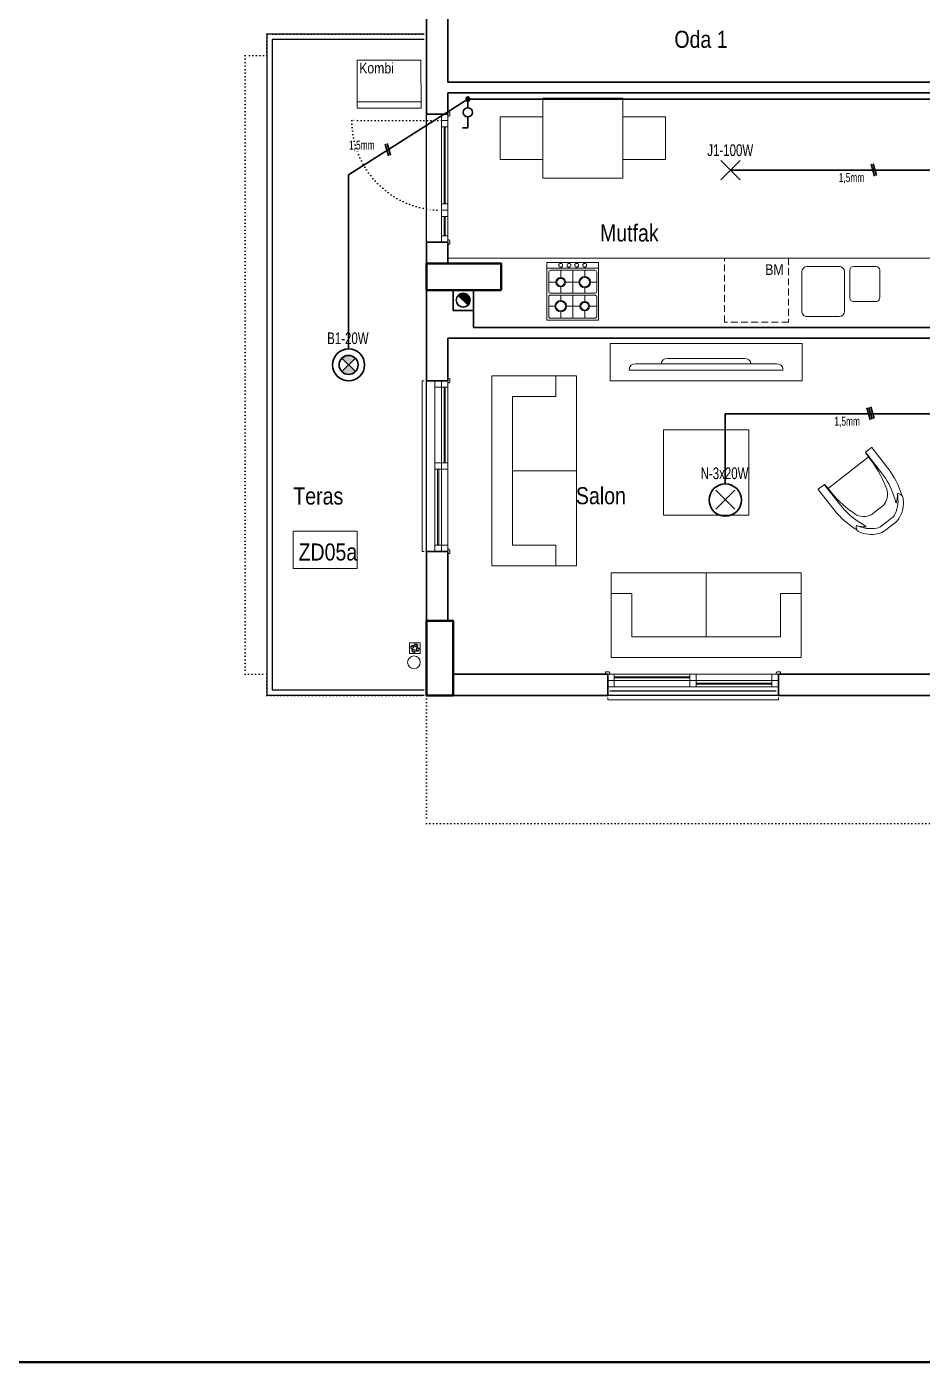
# Model space of a CAD drawing. Header units: millimetres. Extents: x 1852829 to 1882754, y -270850 to -231658.
# Drawn here: x 1856948 to 1857788, y -249346 to -248094 of the extents above; entities that cross this region are included whole.
import ezdxf
from ezdxf.enums import TextEntityAlignment as Align

# ---------------------------------------------------------------- set-up
doc = ezdxf.new("R2010")
doc.units = ezdxf.units.MM
for name, pattern in [('CONTINOUS', [0]), ('CONTINU', [0]), ('DASHED', [0.75, 0.5, -0.25]), ('izdüşüm arka', [3.174999999999999, 0, -3.174999999999999]), ('izdüşüm ön', [9.524999999999999, 6.35, -3.175])]:
    doc.linetypes.add(name, pattern=pattern)
for name, color, linetype, lineweight in [('a_ba', 6, 'Continuous', 50), ('a_doğrama', 251, 'Continuous', 20), ('a_duvar', 251, 'Continuous', 35), ('a_görünüş', 32, 'Continuous', 25), ('a_görünüş_ince', 8, 'Continuous', 20), ('a_izdüşüm_arka', 251, 'izdüşüm arka', 30), ('a_izdüşüm_ön', 6, 'izdüşüm ön', 9), ('a_not_mahal', 253, 'Continuous', 5), ('a_tefriş', 8, 'Continuous', 20), ('a_çerçeve_line', 7, 'Continuous', 50), ('Aydınlatma', 4, 'CONTINOUS', 35), ('Aydınlatma_', 3, 'Continuous', 40), ('m_yib', 65, 'Continuous', 20), ('Priz', 6, 'CONTINOUS', 40), ('Topraklama', 3, 'DASHED', 40)]:
    doc.layers.add(name, color=color, linetype=linetype, lineweight=lineweight)
doc.layers.add('a_m2_taks', color=147, linetype='Continuous', plot=False)
doc.styles.add('Grupcad', font='arial.ttf', dxfattribs={"width": 0.7})
doc.styles.add('OL', font='tsimplex.shx', dxfattribs={"width": 0.8, "height": 12})
doc.styles.get("Standard").update_dxf_attribs({"font": 'ARIALN.TTF'})

# ---------------------------------------------------------------- blocks, each defined once
blk = doc.blocks.new('160p')
at = {"layer": 'a_doğrama', "color": 251}
for points in [[(-5.999925318639725, -6), (-5.999925318639725, 0), (-11.99992531863973, 0), (-11.99992531863973, -6)], [(7.46813602745533e-05, -6), (7.46813602745533e-05, 0), (-5.999925318639725, 0), (-5.999925318639725, -6)], [(-5.999925318639725, -83), (-5.999925318639725, -77), (-11.99992531863973, -77), (-11.99992531863973, -83)], [(7.46813602745533e-05, -83), (7.46813602745533e-05, -77), (-5.999925318639725, -77), (-5.999925318639725, -83)], [(-5.999925318639725, -160), (-5.999925318639725, -154), (-11.99992531863973, -154), (-11.99992531863973, -160)], [(7.46813602745533e-05, -160), (7.46813602745533e-05, -154), (-5.999925318639725, -154), (-5.999925318639725, -160)]]:
    blk.add_lwpolyline(points, close=True, dxfattribs=at)
for points in [[(2.000037341145799, -1.000074680894613), (2.00014936318621, 1.999925318174064), (0.0001493635354563594, 1.999999999068677), (0, -1.999999998137355), (1.000000001280569, -2.000037338584661), (2.000037341145799, -1.000074680894613)], [(-9.499925318639725, -6), (-9.499925318639725, -77)], [(-8.499925318639725, -6), (-8.499925318639725, -77)], [(-3.499925318639725, -83), (-3.499925318639725, -154)], [(-2.499925318639725, -83), (-2.499925318639725, -154)], [(2.000037341145799, -158.9999253191054), (2.00014936318621, -161.9999253181741), (0.0001493635354563594, -161.9999999990687), (0, -158.0000000018626), (1.000000001280569, -157.9999626614153), (2.000037341145799, -158.9999253191054)]]:
    blk.add_lwpolyline(points, dxfattribs=at)
at = {"layer": 'a_görünüş_ince', "color": 251}
for points in [[(-21.99992531829048, -160), (-23.99992531829048, -160), (-23.99992531805765, 0), (-21.99992531805765, 0)], [(-11.99992531863973, -77), (-11.99992531863973, -6)], [(-5.999925318639725, -77), (-5.999925318639725, -6)], [(-5.999925318639725, -77), (-5.999925318639725, -6)], [(7.46813602745533e-05, -77), (7.46813602745533e-05, -6)], [(-11.99992531863973, -154), (-11.99992531863973, -83)], [(-5.999925318639725, -154), (-5.999925318639725, -83)], [(-5.999925318639725, -154), (-5.999925318639725, -83)], [(7.46813602745533e-05, -154), (7.46813602745533e-05, -83)]]:
    blk.add_lwpolyline(points, dxfattribs=at)
blk = doc.blocks.new('kapı_120_c_blok')
at = {"layer": 'a_doğrama', "color": 251}
for points in [[(-1.999962659552693, 118.9999315539026), (-2.000074681593105, 121.9999315529712), (-7.468205876648426e-05, 122.0000062338659), (7.468159310519695e-05, 118.0000062366598), (-0.9999253198038787, 117.9999688962125), (-1.999962659552693, 118.9999315539026)], [(2.5, 113.9999937647372), (2.5, 95.99999376473716)], [(3.5, 113.9999937647372), (3.5, 95.99999376473716)], [(2.5, 83.99999376473716), (2.5, 11.99999376473716)], [(3.5, 83.99999376473716), (3.5, 11.99999376473716)], [(-1.999962659552693, 1.00006844609743), (-2.000074681593105, -1.999931552971248), (-7.468205876648426e-05, -2.000006233865861), (7.468159310519695e-05, 1.999993763340171), (-0.9999253198038787, 2.000031103787478), (-1.999962659552693, 1.00006844609743)]]:
    blk.add_lwpolyline(points, dxfattribs=at)
for points in [[(0, 113.9999937647372), (6, 113.9999937647372), (6, 119.9999937647372), (0, 119.9999937647372)], [(0, 89.99999376473716), (6, 89.99999376473716), (6, 95.99999376473716), (0, 95.99999376473716)], [(0, 83.99999376473716), (6, 83.99999376473716), (6, 89.99999376473716), (0, 89.99999376473716)], [(0, 5.999993764737155), (6, 5.999993764737155), (6, 11.99999376473716), (0, 11.99999376473716)], [(0, -6.235262844711542e-06), (6, -6.235262844711542e-06), (6, 5.999993764737155), (0, 5.999993764737155)]]:
    blk.add_lwpolyline(points, close=True, dxfattribs=at)
at = {"layer": 'a_görünüş_ince', "color": 251}
for points in [[(0, 113.9999937647372), (0, 95.99999376473716)], [(6, 113.9999937647372), (6, 95.99999376473716)], [(0, 83.99999376473716), (0, 11.99999376473716)], [(6, 83.99999376473716), (6, 11.99999376473716)]]:
    blk.add_lwpolyline(points, dxfattribs=at)
at = {"layer": 'a_izdüşüm_arka', "color": 251}
blk.add_lwpolyline([(6, 5.999993764737155), (90, 5.999993764737155)], dxfattribs=at)
blk.add_arc((6, 5.999993764737155), 84, 0, 90, dxfattribs=at)
blk = doc.blocks.new('baca_müstakil')
at = {"layer": 'a_duvar'}
h = blk.add_hatch(color=256, dxfattribs=at)
h.dxf.hatch_style = 1
h.paths.add_polyline_path([(4.903805922287575, -4.903805922287575, 0.198912367379658), (3, -9.5, 0.6681786379192994), (14.09619407771242, -14.09619407771242)])
blk.add_line((4.903805922287575, -4.903805922287575), (14.09619407771242, -14.09619407771242), dxfattribs=at)
blk.add_lwpolyline([(0, -19), (19, -19), (19, 0), (0, 0)], close=True, dxfattribs=at)
blk.add_circle((9.5, -9.5), 6.5, dxfattribs=at)
blk = doc.blocks.new('tefriş_koltuk_202x90')
at = {"layer": 'a_tefriş'}
for p, q in [((0, -90), (0, -22)), ((-79, -68), (-101, -68)), ((79, -68), (101, -68))]:
    blk.add_line(p, q, dxfattribs=at)
for points in [[(101, -90), (101, 0), (-101, 0), (-101, -90), (101, -90)], [(79, -68), (79, -22), (-79, -22), (-79, -68)]]:
    blk.add_lwpolyline(points, dxfattribs=at)
blk = doc.blocks.new('tefirş_tv')
at = {"layer": 'a_tefriş'}
for points in [[(35, 10), (35, 10, 0.4142135623730951), (30, 15), (-30, 15, 0.4142135623730951), (-35, 10), (-35, 10)], [(60, 4), (60, 5, 0.4142135623730951), (55, 10), (-55, 10, 0.4142135623730951), (-60, 5), (-60, 4)]]:
    blk.add_lwpolyline(points, format="xyb", close=True, dxfattribs=at)
blk = doc.blocks.new('berjer')
at = {"layer": 'a_tefriş'}
for p, q in [((-45.11935203615576, 45.11935203522444), (-49.45061107352376, 40.78809299878776)), ((-41.38582823146135, 41.38582823053002), (-45.71708726882935, 37.05456919409335)), ((-45.11935203615576, 45.11935203522444), (-40.78809299878776, 49.45061107352376)), ((-41.38582823146135, 41.38582823053002), (-37.05456919409335, 45.71708726882935)), ((-31.33129615616053, 31.33129615616053), (-35.81989120971411, 26.84270110167563)), ((-31.33129615616053, 31.33129615616053), (-26.84270110260695, 35.81989120971411)), ((21.03066797554493, 13.63476462848485), (3.635116833262146, 31.03031577169895)), ((26.14163578953594, 19.02857515588403), (8.839422742836177, 36.23462168127298)), ((0, 0), (16.64469332713634, 16.64469332620502)), ((26.14163579046726, 18.74573244340718), (20.9831872722134, 13.58728392515332)), ((0, 0), (-16.64469332620502, -16.64469332713634)), ((-19.02857515681535, -26.14163579046726), (-36.23462168127298, -8.8394227437675)), ((-13.63476462941617, -21.03066797554493), (-31.03031577169895, -3.635116834193468)), ((-18.74573244340718, -26.14163579046726), (-13.58728392515332, -20.9831872722134))]:
    blk.add_line(p, q, dxfattribs=at)
for centre, radius, start, end in [((-29.84692268818617, 38.50944076292217), 15.47315144086772, 107.9155990487043, 135), ((-24.95190078299493, 27.68061684630811), 27.31490963461683, 71.2857810383373, 110.6992657101921), ((-19.18481034040451, 48.93780612945557), 5.501489104969204, 350.3155593719413, 56.99355132943278), ((-44.88707561977208, -17.49187668226659), 75.98074264370517, 45, 66.6891349402459), ((-38.50944076292217, 29.84692268818617), 15.47315144086772, 135, 162.0844010082246), ((-29.84692268818617, 38.50944076292217), 10.19315144086772, 107.9155990487043, 135), ((-23.6740696830675, 18.49804666079581), 31.13435292817492, 71.43542045174232, 107.3961134573846), ((-17.49361036531627, 23.20644046738744), 15.88526816016115, 57.41122510723135, 117.4935829310175), ((-18.62384833302349, 23.89296862110496), 24.60455590835769, 78.60271917646246, 99.58190532737154), ((18.90258335880935, 123.073942091316), 85.70503700180817, 240.9453993008818, 245.5445182520784), ((-45.67820542864501, -18.4504573456943), 69.85807512918048, 45.09711326862043, 65.38238985746013), ((-27.43458522111177, 24.75531058944762), 27.61471703749474, 159.0996063976023, 198.2964325101138), ((-18.22753540705889, 23.46706273034215), 31.45459763238073, 162.3913813611114, 198.1670355798636), ((-38.50944076292217, 29.84692268818617), 10.19315144086772, 135, 162.0844010082246), ((-30.01321318093687, 21.03602307289839), 8.211882820313201, 134.8943375551924, 152.5064170659033), ((-21.03602307382971, 30.01321318093687), 8.211882820313201, 117.4935829310175, 135.1056624353747), ((-53.89537511952221, -49.32772510591894), 96.96992796154555, 43.3320110913487, 62.3787438084131), ((-49.03964123874903, 19.08297523111105), 5.501489104969204, 213.0064486890213, 279.6844406303027), ((17.49187668226659, 44.88707561977208), 75.98074264370517, 203.7042343870346, 225), ((-23.38895947765559, 18.29916406795382), 25.15668896123466, 169.8799947503615, 190.6270425549495), ((-123.073942091316, -18.90258335880935), 85.70503700186869, 24.45548175951596, 29.054600636276), ((18.4504573456943, 45.67820542864501), 69.85807512918048, 204.6176101397614, 224.9028867408125), ((-23.20644046738744, 17.49361036531627), 15.88526816016115, 152.5064170659033, 212.5887748835562), ((16.36185061372817, 16.92753603868186), 0.4, 315, 46.03658046117663), ((110.8474203646183, 118.5488440915942), 138.3603392181288, 227.0869290071156, 229.3483828305995), ((20.84176591504365, 13.72870528139174), 0.2, 229.3483828305995, 315), ((26.00021443329751, 18.88715380057693), 0.2, 315, 45), ((49.32772510591894, 53.89537511952221), 96.96992796158423, 207.6212561915869, 226.6679889086513), ((-16.92753603961319, -16.36185061372817), 0.4, 223.9634194774339, 315), ((-118.5488440915942, -110.8474203646183), 138.3603392181288, 40.65161717880635, 42.91307104490297), ((-13.72870528232306, -20.84176591597497), 0.2, 315, 40.65161717880635), ((-18.88715380057693, -26.00021443329751), 0.2, 225, 315)]:
    blk.add_arc(centre, radius, start, end, dxfattribs=at)
blk = doc.blocks.new('A$C2A0A03CE')
at = {"layer": 'a_tefriş'}
for p, q in [((-54.00000000000728, -24.29999999981374), (-53.99999999999272, 24.29999999982829)), ((-53.99999999999272, 24.29999999982829), (7.275957614183426e-12, 24.29999999982829)), ((-48.5999999996202, 24.29999999982829), (-48.5999999996202, -24.29999999981374)), ((-46.79999999982101, 20.70000000018626), (-46.79999999980646, -20.70000000018626)), ((-27.00000000000728, 22.50000000001455), (-44.99999999999272, 22.50000000001455)), ((-35.54999999980646, 22.5), (-35.54999999982101, 15.74999999998545)), ((-25.19999999924767, -20.70000000017171), (-25.19999999924767, 20.70000000018626)), ((-23.39999999943393, -20.70000000018626), (-23.39999999944848, 20.70000000018626)), ((-21.5999999996202, 22.5), (-3.599999999634747, 22.5)), ((-13.04999999980646, 22.50000000001455), (-13.04999999980646, 14.84999999962747)), ((-1.79999999980646, 20.70000000018626), (-1.79999999980646, -20.70000000017171)), ((-7.275957614183426e-12, -24.29999999982829), (7.275957614183426e-12, 24.29999999982829)), ((-40.04999999979191, 11.25000000001455), (-46.79999999980646, 11.25)), ((-25.19999999924767, 0), (-46.79999999980646, 0)), ((-35.54999999980646, 6.75), (-35.54999999980646, -7.650000000372529)), ((-25.19999999923311, 11.25000000001455), (-31.04999999980646, 11.25000000001455)), ((-16.64999999943393, 11.25), (-23.39999999943393, 11.25000000001455)), ((-1.79999999980646, 0), (-23.39999999943393, 0)), ((-13.04999999980646, 7.650000000372529), (-13.04999999980646, -6.75)), ((-1.79999999980646, 11.25), (-9.449999999247666, 11.25000000001455)), ((-39.14999999943393, -11.24999999998545), (-46.79999999980646, -11.25)), ((-25.19999999924767, -11.25), (-31.94999999926222, -11.25)), ((-17.54999999980646, -11.25000000001455), (-23.39999999943393, -11.25)), ((-1.79999999980646, -11.25), (-8.54999999980646, -11.25)), ((-54.00000000000728, -24.29999999981374), (-7.275957614183426e-12, -24.29999999982829)), ((-44.99999999999272, -22.49999999998545), (-26.99999999999272, -22.49999999998545)), ((-35.54999999980646, -14.85000000055879), (-35.54999999982101, -22.49999999998545)), ((-3.599999999620195, -22.49999999998545), (-21.5999999996202, -22.5)), ((-13.04999999980646, -15.74999999998545), (-13.04999999980646, -22.5))]:
    blk.add_line(p, q, dxfattribs=at)
for centre, radius in [((-51.39153562881256, 11.25), 1.8), ((-35.55000000003929, 11.25000000001455), 5.399999999999999), ((-35.55000000003929, 11.25000000001455), 4.5), ((-13.05000000003929, 11.25), 4.5), ((-13.05000000003929, 11.25), 3.600000000000001), ((-51.39153562881256, 3.745324387215078), 1.8), ((-51.39153562881256, -3.533333812825731), 1.8), ((-51.39153562882711, -11.25000000001455), 1.8), ((-35.55000000002474, -11.24999999998545), 4.5), ((-35.55000000002474, -11.24999999998545), 3.600000000000001), ((-13.05000000005384, -11.25000000001455), 5.399999999999999), ((-13.05000000005384, -11.25000000001455), 4.5)]:
    blk.add_circle(centre, radius, dxfattribs=at)
for centre, radius, start, end in [((-45.00000000024011, 20.70000000018626), 1.799999999999642, 90, 180), ((-27.00000000022555, 20.70000000020082), 1.799999999999727, 0, 90), ((-21.59999999986758, 20.70000000017171), 1.799999999999727, 90, 180), ((-3.599999999853026, 20.70000000018626), 1.799999999999756, 0, 90), ((-45.00000000022555, -20.70000000018626), 1.799999999999727, 180, 270), ((-27.000000000211, -20.70000000017171), 1.799999999999613, 270, 0), ((-21.59999999985303, -20.70000000018626), 1.799999999999613, 180, 270), ((-3.599999999838474, -20.70000000018626), 1.799999999999727, 270, 0)]:
    blk.add_arc(centre, radius, start, end, dxfattribs=at)
blk = doc.blocks.new('tefriş_süzgeç')
at = {"layer": 'a_tefriş'}
for p, q in [((4.999999999767168, 0), (-4.999999999767168, 0)), ((-4.999999999767168, 0), (-5.00000000023283, -9.999999999068676)), ((4.999999999767168, -9.999999999068676), (4.999999999767168, 0)), ((-5.00000000023283, -9.999999999068676), (4.999999999767168, -9.999999999068676)), ((-3.624374986393377, -5.061997667886316), (-4.124374985927715, -5.061997668817638)), ((-2.624374985927715, -5.061997667886316), (-3.124374985927715, -5.061997667886316)), ((-2.580978826852515, -7.580978826619684), (-2.934532216982915, -7.934532217681407)), ((-2.549553412196473, -2.511978339935012), (-2.898696066995398, -2.154068565527268)), ((-1.960721618304887, -3.338196313462503), (-2.30986427217249, -2.980286539986083)), ((-1.873872044263407, -6.873872044496237), (-2.227425434859469, -7.227425436489284)), ((-1.624374985927715, -5.061997667886316), (-2.124374985927715, -5.061997667886316)), ((-1.166765264002606, -6.166765264235437), (-1.52031865552999, -6.520318654365838)), ((-1.152982795378193, -3.943617439828813), (-1.502125448780134, -3.585707665421068)), ((-0.157720073460041, -2.526679446673369), (-0.157720073460041, -2.026679447604692)), ((-0.0619976662273985, -1.499620349357428), (-0.0619976662273985, -0.999620350288751)), ((-0.0619976681191474, -2.99962035100907), (-0.0619976685848087, -3.501690010540187)), ((-0.0619976681191474, -6.624374984763563), (-0.0619976676534861, -7.124374984763563)), ((-0.0619976676534861, -7.624374986626207), (-0.0619976681191474, -8.124374986626206)), ((-0.0619976685848087, -8.624374985694885), (-0.0619976681191474, -9.124374986626206)), ((1.042769928695634, -3.957230071537196), (1.396323318826034, -3.603676681406795)), ((1.056382559938356, -6.152982796542346), (1.4142923343461, -6.502125450409948)), ((1.500379648292437, -5.061997667886316), (2.000379649223759, -5.061997667886316)), ((1.749876709422096, -3.250123291276395), (2.103430098621174, -2.896569899283349)), ((1.772202108753845, -6.851268104277551), (2.130111884092912, -7.200410758145153)), ((2.456983491079881, -2.543016509152948), (2.810536880744621, -2.189463119022548)), ((2.488021658966317, -7.549553413875401), (2.8459314329084, -7.898696067743003)), ((2.500379649223759, -5.061997667886316), (3.000379648758098, -5.061997667886316)), ((3.500379649689422, -5.061997667886316), (4.000379649689422, -5.061997666954994))]:
    blk.add_line(p, q, dxfattribs=at)
for centre, radius, start, end in [((-0.0619976681191474, -5.061997667886316), 4.062377317597922, 134.2895954455946, 179.9999999466391), ((-0.0619976681191474, -5.061997667886316), 3.562377317597923, 134.2895954455946, 179.9999999466391), ((-0.0619976681191474, -5.061997667886316), 3.062377317597923, 179.9999999466391, 225.0000000094237), ((-0.0619976681191474, -5.061997667886316), 4.062377317597922, 225.0000000094237, 269.9999999733196), ((-0.0619976681191474, -5.061997667886316), 2.562377317597923, 179.9999999466391, 225.0000000094237), ((-0.0619976681191474, -5.061997667886316), 3.562377317597923, 225.0000000094237, 269.9999999733196), ((-0.3842644772885251, -4.420736038768153), 2.404751406819375, 84.59432072315609, 143.2015872092405), ((-0.0619976681191474, -5.061997667886316), 2.062377317597923, 134.2895954455946, 179.9999999466391), ((-0.1431039219996819, -4.967836399330735), 2.441200708543581, 90.34304790748254, 138.1212251299477), ((-0.0619976681191474, -5.061997667886316), 1.562377317597923, 134.2895954455946, 179.9999999466391), ((-0.0619976681191474, -5.061997667886316), 2.062377317597923, 225.0000000094237, 269.9999999733196), ((-0.0619976681191474, -5.061997667886316), 1.562377317597923, 225.0000000094237, 269.9999999733196), ((-0.0619976681191474, -5.061997667886316), 4.062377317597922, 45.00000000942374, 89.99999997331958), ((-0.0619976681191474, -5.061997667886316), 3.562377317597923, 45.00000000942374, 89.99999997331958), ((-0.0619976681191474, -5.061997667886316), 2.062377317597923, 45.00000000942374, 89.99999997331958), ((-0.0619976681191474, -5.061997667886316), 1.562377317597923, 45.00000000942374, 89.99999997331958), ((-0.0619976681191474, -5.061997667886316), 2.562377317597923, 269.9999999733196, 315.710404554327), ((-0.0619976681191474, -5.061997667886316), 3.062377317597923, 269.9999999733196, 315.710404554327), ((-0.0619976681191474, -5.061997667886316), 1.562377317597923, 314.2895954455946, 359.9999999466391), ((-0.0619976681191474, -5.061997667886316), 2.062377317597923, 314.2895954455946, 359.9999999466391), ((-0.0619976681191474, -5.061997667886316), 2.562377317597923, 359.9999999466391, 45.00000000942374), ((-0.0619976681191474, -5.061997667886316), 3.062377317597923, 359.9999999466391, 45.00000000942374), ((-0.0619976681191474, -5.061997667886316), 3.562377317597923, 314.2895954455946, 359.9999999466391), ((-0.0619976681191474, -5.061997667886316), 4.062377317597922, 314.2895954455946, 359.9999999466391)]:
    blk.add_arc(centre, radius, start, end, dxfattribs=at)
blk = doc.blocks.new('J1-20W')
at = {"layer": 'Aydınlatma', "color": 1, "linetype": 'CONTINU'}
for p, q in [((9, 9), (-9, -9)), ((-9, 9), (9, -9))]:
    blk.add_line(p, q, dxfattribs=at)
at = {"layer": 'Aydınlatma', "linetype": 'CONTINU', "style": 'Grupcad', "width": 0.7, "flags": 8}
blk.add_attdef('J1-20W', text='', height=11, dxfattribs=at).set_placement((0, 18.74764386721654), align=Align.MIDDLE_CENTER)
blk = doc.blocks.new('N-3x20W')
at = {"layer": 'Aydınlatma', "color": 6, "linetype": 'CONTINU'}
for p, q in [((9, 9), (-9, -9)), ((-9, 9), (9, -9))]:
    blk.add_line(p, q, dxfattribs=at)
at = {"layer": 'Aydınlatma', "linetype": 'CONTINU'}
blk.add_circle((0, -0.3079431056394242), 15.11081903452493, dxfattribs=at)
at = {"layer": 'Aydınlatma', "linetype": 'CONTINU', "style": 'Grupcad', "width": 0.7, "flags": 8}
blk.add_attdef('N-3X20W', text='', height=11, dxfattribs=at).set_placement((0, 24.80287592888635), align=Align.MIDDLE_CENTER)
blk = doc.blocks.new('B1-20W')
at = {"layer": 'Aydınlatma', "linetype": 'CONTINU'}
h = blk.add_hatch(color=1, dxfattribs=at)
edge = h.paths.add_edge_path()
edge.add_arc((-1.164153218269348e-10, 1.891748979687691e-10), 8.90954544273853, 44.99999999941044, 135.0000000005896)
edge.add_line((-6.300000000046566, 6.299999999959255), (6.300000000046566, -6.30000000007567))
edge.add_arc((-1.164153218269348e-10, -1.891748979687691e-10), 8.90954544273853, 224.9999999994104, 315.0000000005896, ccw=False)
edge.add_line((-6.299999999930151, -6.299999999959255), (6.299999999930151, 6.299999999959255))
at = {"layer": 'Aydınlatma', "color": 1, "linetype": 'CONTINU'}
for p, q in [((-6.300000000046566, 6.299999999959255), (6.300000000046566, -6.30000000007567)), ((6.299999999930151, 6.299999999959255), (-6.299999999930151, -6.299999999959255))]:
    blk.add_line(p, q, dxfattribs=at)
at = {"layer": 'Aydınlatma', "color": 4, "linetype": 'CONTINU'}
blk.add_circle((-2.91038304567337e-11, -2.91038304567337e-11), 15, dxfattribs=at)
at = {"layer": 'Aydınlatma', "color": 1, "linetype": 'CONTINU'}
blk.add_circle((0, -2.91038304567337e-11), 8.909545442950497, dxfattribs=at)
for centre, start, end in [((-1.164153218269348e-10, 1.891748979687691e-10), 44.99999999928148, 135.0000000007185), ((-1.164153218269348e-10, -1.891748979687691e-10), 224.9999999992815, 315.0000000007185)]:
    blk.add_arc(centre, 8.90954544273853, start, end, dxfattribs=at)
at = {"layer": 'Aydınlatma', "linetype": 'CONTINU', "style": 'Grupcad', "width": 0.7, "flags": 8}
blk.add_attdef('B1-20W', text='', height=11, dxfattribs=at).set_placement((-2.91038304567337e-11, 24.9999999999709), align=Align.MIDDLE_CENTER)
blk = doc.blocks.new('NORMAL ANAHTAR')
at = {"layer": 'Aydınlatma', "color": 6, "linetype": 'CONTINU'}
for p, q in [((0, 18.75986064848257), (-4.863207719157799, 18.75986064848257)), ((0, 8.636846400011564), (0, 18.75986064848257))]:
    blk.add_line(p, q, dxfattribs=at)
blk.add_circle((0, 4.31842319999123), 4.318423200000162, dxfattribs=at)
blk = doc.blocks.new('BUAT (Enerji)')
at = {"layer": 'Priz', "linetype": 'CONTINU'}
h = blk.add_hatch(color=256, dxfattribs=at)
edge = h.paths.add_edge_path()
edge.add_arc((0, 0), 1.75, 0, 360)
blk.add_circle((0, 0), 1.75, dxfattribs=at)

msp = doc.modelspace()

# ---------------------------------------------------------------- linework, layer by layer
at = {"layer": 'a_ba', "color": 253}
for points in [[(1857322.710147536, -248316.2790660121), (1857322.710147536, -248341.2790660121), (1857392.710147536, -248341.2790660121), (1857392.710147536, -248316.2790660121)], [(1857322.71014586, -248721.2790664028), (1857347.71014586, -248721.2790664028), (1857347.71014586, -248651.2790664028), (1857322.71014586, -248651.2790664028)]]:
    msp.add_lwpolyline(points, close=True, dxfattribs=at)
at = {"layer": 'a_duvar'}
for p, q in [((1857322.710152454, -248086.2790664083), (1857322.710152454, -248101.2790660119)), ((1857342.710155248, -248146.2790664083), (1857342.824364389, -248086.2790664083)), ((1857322.710152454, -248101.279066012), (1857322.710152454, -248176.2790660121)), ((1857902.710163294, -248146.2790664083), (1857342.71015413, -248146.2790664083)), ((1857342.71015413, -248156.2790664083), (1857902.710163294, -248156.2790664083)), ((1857342.710155248, -248176.2790660121), (1857342.710155248, -248156.2790664083)), ((1857322.710152454, -248296.2790660121), (1857322.710152454, -248426.2790662074)), ((1857342.710155248, -248316.2790660121), (1857342.710155248, -248296.2790660121)), ((1857902.710163294, -248376.2790664083), (1857366.710152454, -248376.2790664083)), ((1857342.710155248, -248426.2790662074), (1857342.710155248, -248386.2790664083)), ((1857342.710155248, -248386.2790664083), (1857902.710163295, -248386.2790664083)), ((1857322.710152454, -248586.2790662074), (1857322.710152454, -248701.2790664083)), ((1857342.710155248, -248651.2790664028), (1857342.710155248, -248586.2790662074)), ((1857492.710154484, -248701.2790664083), (1857347.71014586, -248701.2790664083)), ((1857857.710156701, -248701.2790664083), (1857652.710154484, -248701.2790664083)), ((1857322.71014606, -248721.2790628471), (1857492.710154484, -248721.2790620546)), ((1857652.710154484, -248721.2790620546), (1857857.710156701, -248721.2790620546))]:
    msp.add_line(p, q, dxfattribs=at)
for points in [[(1857322.71014586, -248176.2790660121), (1857342.71014572, -248176.2790660121)], [(1857322.71014586, -248296.2790660121), (1857342.710145751, -248296.2790660121)], [(1857366.710152454, -248360.2790660121), (1857366.710152454, -248376.2790664083)], [(1857342.710155248, -248426.2790662074), (1857322.710152454, -248426.2790662074)], [(1857342.710155248, -248586.2790662074), (1857322.710152453, -248586.2790662074)], [(1857492.710154484, -248721.2790664082), (1857492.710154484, -248701.2790664082)], [(1857652.710154484, -248721.2790664082), (1857652.710154484, -248701.2790664082)]]:
    msp.add_lwpolyline(points, dxfattribs=at)
at = {"layer": 'a_görünüş', "color": 251}
for points in [[(1857320.710153247, -248101.2791146547), (1857173.169651501, -248101.2790660137), (1857173.169651501, -248721.2790628471)], [(1857320.710153247, -248106.2791146547), (1857178.169651501, -248106.2790676621), (1857178.169651501, -248716.2790628471)], [(1857320.71014604, -248716.2790628471), (1857178.169651501, -248716.2790628471)], [(1857650.710154484, -248717.2790707607), (1857494.716328482, -248717.2790771896)], [(1857320.71014606, -248721.2790628471), (1857173.169651501, -248721.2790628471)], [(1857650.710154484, -248721.2790707618), (1857494.716328482, -248721.279077272)]]:
    msp.add_lwpolyline(points, dxfattribs=at)
at = {"layer": 'a_izdüşüm_arka'}
msp.add_lwpolyline([(1857322.710147536, -248101.279066012), (1857173.169644984, -248101.2790660137), (1857173.169644985, -248121.279066012), (1857152.726917955, -248121.279066012), (1857152.726917955, -248701.2790660121), (1857173.169644984, -248701.2790660119), (1857173.169644985, -248721.2790660121), (1857322.71015413, -248721.2790664028), (1857322.71015413, -248841.2790659987), (1859402.710147537, -248841.2790659987), (1859402.710147537, -248721.2790664028), (1859552.250668417, -248721.2790660121), (1859552.250668416, -248701.2790660121), (1859572.693395446, -248701.2790660121), (1859572.693395447, -248121.279066012), (1859552.250668416, -248121.279066012), (1859552.250668416, -248101.279066012), (1859402.710147536, -248101.2790660106)], dxfattribs=at)
at = {"layer": 'a_izdüşüm_ön', "color": 251}
msp.add_lwpolyline([(1857662.177835275, -248311.2790664083), (1857662.177835275, -248371.2790664083), (1857602.177835275, -248371.2790664083), (1857602.177835275, -248311.2790664083)], close=True, dxfattribs=at)
at = {"layer": 'a_m2_taks'}
msp.add_lwpolyline([(1857322.71014586, -246941.2790664082), (1858297.710161506, -246941.2790664083), (1858297.710189303, -247230.2790660175), (1858447.710161506, -247231.2790660175), (1858447.710161506, -246941.2790664083), (1859402.71015413, -246941.2790664083), (1859402.710147536, -248721.2790620546), (1857322.71014586, -248721.2790620546)], close=True, dxfattribs=at)
at = {"layer": 'a_not_mahal'}
msp.add_lwpolyline([(1857257.878311011, -248567.3191722498), (1857197.878311011, -248567.3191722498), (1857197.878311011, -248602.3191722498), (1857257.878311011, -248602.3191722498)], close=True, dxfattribs=at)
at = {"layer": 'a_tefriş', "lineweight": 20}
for p, q in [((1857257.610150565, -248125.7512261021), (1857317.610150288, -248125.7454604123)), ((1857257.614474832, -248170.7512258941), (1857257.610150565, -248125.7512261021)), ((1857317.610150288, -248125.7454604123), (1857317.614474555, -248170.7454602046)), ((1857317.613897986, -248164.7454602323), (1857257.613898263, -248164.7512259218)), ((1857317.614474555, -248170.7454602046), (1857257.614474832, -248170.7512258941))]:
    msp.add_line(p, q, dxfattribs=at)
at = {"layer": 'a_tefriş'}
msp.add_line((1857342.710172459, -248311.2790664083), (1857807.712543773, -248311.2790664083), dxfattribs=at)
for points in [[(1857506.71243566, -248236.2790664088), (1857506.712435659, -248161.2790664083), (1857431.71243566, -248161.2790664083), (1857431.712435658, -248236.2790664088)], [(1857431.71243566, -248218.7790664094), (1857431.71243566, -248178.779066409), (1857391.712435659, -248178.779066409), (1857391.712435659, -248218.7790664094)], [(1857546.712435659, -248218.7790664094), (1857506.712435659, -248218.7790664094), (1857506.712435659, -248178.779066409), (1857546.712435659, -248178.779066409)], [(1857494.904018186, -248426.2812542783), (1857494.904018186, -248391.2812542783), (1857674.904018186, -248391.2768785383), (1857674.904018186, -248426.2768785383)], [(1857544.904018186, -248552.3285376515), (1857624.904018186, -248552.3285376515), (1857624.907403475, -248472.3285373826), (1857544.907403475, -248472.3285373826)]]:
    msp.add_lwpolyline(points, close=True, dxfattribs=at)
for points in [[(1857714.712298212, -248361.0978436539, -0.4142135623730951), (1857709.712228785, -248366.0977741574), (1857679.712228668, -248366.097357229, -0.4142135623730951), (1857674.712298216, -248361.0972877482), (1857674.71281243, -248324.0972876476, -0.4142135623730949), (1857679.712881858, -248319.0973571664), (1857709.712881974, -248319.0977740946, -0.4142135623730951), (1857714.712812426, -248324.0978435533), (1857714.712298212, -248361.0978436539)], [(1857747.712375353, -248348.4977602468, -0.4142135623730951), (1857744.212326754, -248351.9977115993), (1857723.212326672, -248351.9974197494, -0.4142135623730951), (1857719.712375356, -248348.4973711128), (1857719.712735305, -248322.5973710424, -0.4142135623730949), (1857723.212783905, -248319.0974197056), (1857744.212783986, -248319.0977115553, -0.4142135623730951), (1857747.712735303, -248322.5977601764), (1857747.712375353, -248348.4977602468)]]:
    msp.add_lwpolyline(points, format="xyb", dxfattribs=at)
at = {"layer": 'a_çerçeve_line'}
msp.add_lwpolyline([(1872123.904255825, -249346.4948289079), (1872123.904255825, -246346.4948289079), (1853005.390146533, -246346.4948289079), (1853005.390146533, -249346.4948289079)], close=True, dxfattribs=at)
at = {"layer": 'Aydınlatma'}
for p, q in [((1857249.742182952, -248233.3269094774), (1857361.484709423, -248162.2790664082)), ((1857896.710150107, -248162.2790664098), (1857361.484709423, -248162.2790664082)), ((1857607.757805253, -248228.8028756422), (1857870.268100158, -248228.8028756422)), ((1857249.742182953, -248396.4025750727), (1857249.742182952, -248233.3269094774)), ((1857918.710150107, -248457.2790660121), (1857602.939852067, -248457.2790660121)), ((1857602.939852067, -248522.9928338586), (1857602.939852067, -248457.2790660121))]:
    msp.add_line(p, q, dxfattribs=at)
at = {"layer": 'Aydınlatma', "color": 6}
msp.add_line((1857361.484709423, -248170.2790664082), (1857361.484709423, -248162.2790664082), dxfattribs=at)
at = {"layer": 'Aydınlatma', "color": 3}
for p, q in [((1857284.008638984, -248204.3746134794), (1857287.106133173, -248215.3717843899)), ((1857285.933733592, -248203.8323859), (1857289.031227781, -248214.8295568104)), ((1857739.775685222, -248223.304290187), (1857742.873179411, -248234.3014610975)), ((1857741.700779831, -248222.7620626076), (1857744.79827402, -248233.759233518)), ((1857735.686526698, -248451.7804805569), (1857738.784020887, -248462.7776514673)), ((1857737.611621306, -248451.2382529774), (1857740.709115495, -248462.2354238879)), ((1857739.536715915, -248450.696025398), (1857742.634210104, -248461.6931963085))]:
    msp.add_line(p, q, dxfattribs=at)
at = {"layer": 'm_yib'}
msp.add_circle((1857310.985935994, -248690.2057747764), 5.9173625985261, dxfattribs=at)

# ---------------------------------------------------------------- block references
at = {"rotation": 180}
msp.add_blockref('kapı_120_c_blok', (1857342.710145182, -248176.2790722474), dxfattribs=at)
at = {"layer": 'a_duvar', "xscale": -1}
for name, p, rotation in [('baca_müstakil', (1857347.710152454, -248341.2790660121), 90), ('160p', (1857342.710080567, -248586.2790662074), 180), ('160p', (1857652.710154484, -248701.27914109), 270)]:
    msp.add_blockref(name, p, dxfattribs=dict(at, rotation=rotation))
at = {"layer": 'a_tefriş', "color": 113, "rotation": 270.0007963271045}
msp.add_blockref('A$C2A0A03CE', (1857459.889728489, -248369.3982778695), dxfattribs=at)
at = {"layer": 'a_tefriş', "extrusion": (0, 0, -1), "xscale": -1.2, "rotation": 1.667793902981884e-06}
msp.add_blockref('tefirş_tv', (-1857584.903548453, -248420.2768785351), dxfattribs=at)
at = {"layer": 'a_tefriş', "lineweight": -3, "extrusion": (-1.235443569770206e-31, 2.241813849475929e-16, -1), "xscale": 0.8823529411764706, "yscale": 0.8823529411764706, "zscale": -0.8823529411764706, "rotation": 270}
msp.add_blockref('tefriş_koltuk_202x90', (-1857384.021665246, -248510.6180186934), dxfattribs=at)
at = {"layer": 'a_tefriş', "xscale": -1, "rotation": 262.9867329583022}
msp.add_blockref('berjer', (1857718.272966889, -248512.4890881985), dxfattribs=at)
at = {"layer": 'a_tefriş', "lineweight": -3, "extrusion": (-2.241813849475929e-16, -1.098172062017961e-31, -1), "xscale": 0.8823529411764706, "yscale": 0.8823529411764706, "zscale": -0.8823529411764706, "rotation": 180}
msp.add_blockref('tefriş_koltuk_202x90', (-1857584.904018187, -248685.6180841929), dxfattribs=at)
at = {"layer": 'a_tefriş', "rotation": 89.99999999999991}
msp.add_blockref('tefriş_süzgeç', (1857306.883471168, -248677.0154390109), dxfattribs=at)
at = {"layer": 'Aydınlatma', "linetype": 'CONTINU', "xscale": -1, "rotation": 180}
msp.add_blockref('NORMAL ANAHTAR', (1857361.484709423, -248170.2790664082), dxfattribs=at)
at = {"layer": 'Aydınlatma', "linetype": 'CONTINU'}
ref = msp.add_blockref('N-3x20W', (1857602.939852067, -248537.7957097874), dxfattribs=dict(at, xscale=-1))
ref.add_attrib('N-3X20W', 'N-3x20W', dxfattribs={"layer": 'Aydınlatma_', "color": 4, "linetype": 'Continuous', "height": 11, "style": 'Grupcad', "width": 0.7}).set_placement((1857602.241284537, -248512.9928338585), align=Align.MIDDLE_CENTER)
at = {"layer": 'Priz', "color": 4, "linetype": 'CONTINU', "xscale": -1}
msp.add_blockref('BUAT (Enerji)', (1857361.484709423, -248162.2790664082), dxfattribs=at)
at = {"layer": 'Topraklama'}
ref = msp.add_blockref('J1-20W', (1857607.757805253, -248228.8028756422), dxfattribs=dict(at, xscale=-1))
ref.add_attrib('J1-20W', 'J1-100W', dxfattribs={"layer": 'Aydınlatma', "linetype": 'CONTINU', "height": 11, "style": 'Grupcad', "width": 0.7, "flags": 8}).set_placement((1857607.589728854, -248210.055231775), align=Align.MIDDLE_CENTER)
ref = msp.add_blockref('B1-20W', (1857249.742182953, -248411.4025750726), dxfattribs=dict(at, xscale=-1))
ref.add_attrib('B1-20W', 'B1-20W', dxfattribs={"layer": 'Aydınlatma', "linetype": 'CONTINU', "height": 11, "style": 'Grupcad', "width": 0.7, "flags": 8}).set_placement((1857249.075129747, -248386.4025750727), align=Align.MIDDLE_CENTER)

# ---------------------------------------------------------------- texts
at = {"layer": 'a_not_mahal'}
for s, height, p in [('Oda 1', 16, (1857555.17805795, -248114.1383017939)), ('Kombi', 10, (1857259.69355988, -248138.1213340017)), ('Mutfak', 16, (1857485.415544458, -248295.6532562832)), ('BM', 10, (1857640.392212295, -248327.0400953446)), ('Teras', 16, (1857197.878311011, -248542.3191722501)), ('Salon', 16, (1857462.866473384, -248542.0283794852))]:
    msp.add_text(s, height=height, dxfattribs=at).set_placement(p)
msp.add_text('ZD05a', height=16, rotation=359.9999974912192, dxfattribs=at).set_placement((1857230.302415089, -248594.8191724138), align=Align.CENTER)
at = {"layer": 'Priz', "color": 3, "linetype": 'CONTINU', "style": 'OL', "width": 0.7}
for p in [(1857250.087942166, -248209.5279292677), (1857709.255628523, -248239.9745993469), (1857705.166469999, -248468.4507897168)]:
    msp.add_text('1,5mm', height=8.4, dxfattribs=at).set_placement(p)

doc.saveas('drawing.dxf')
